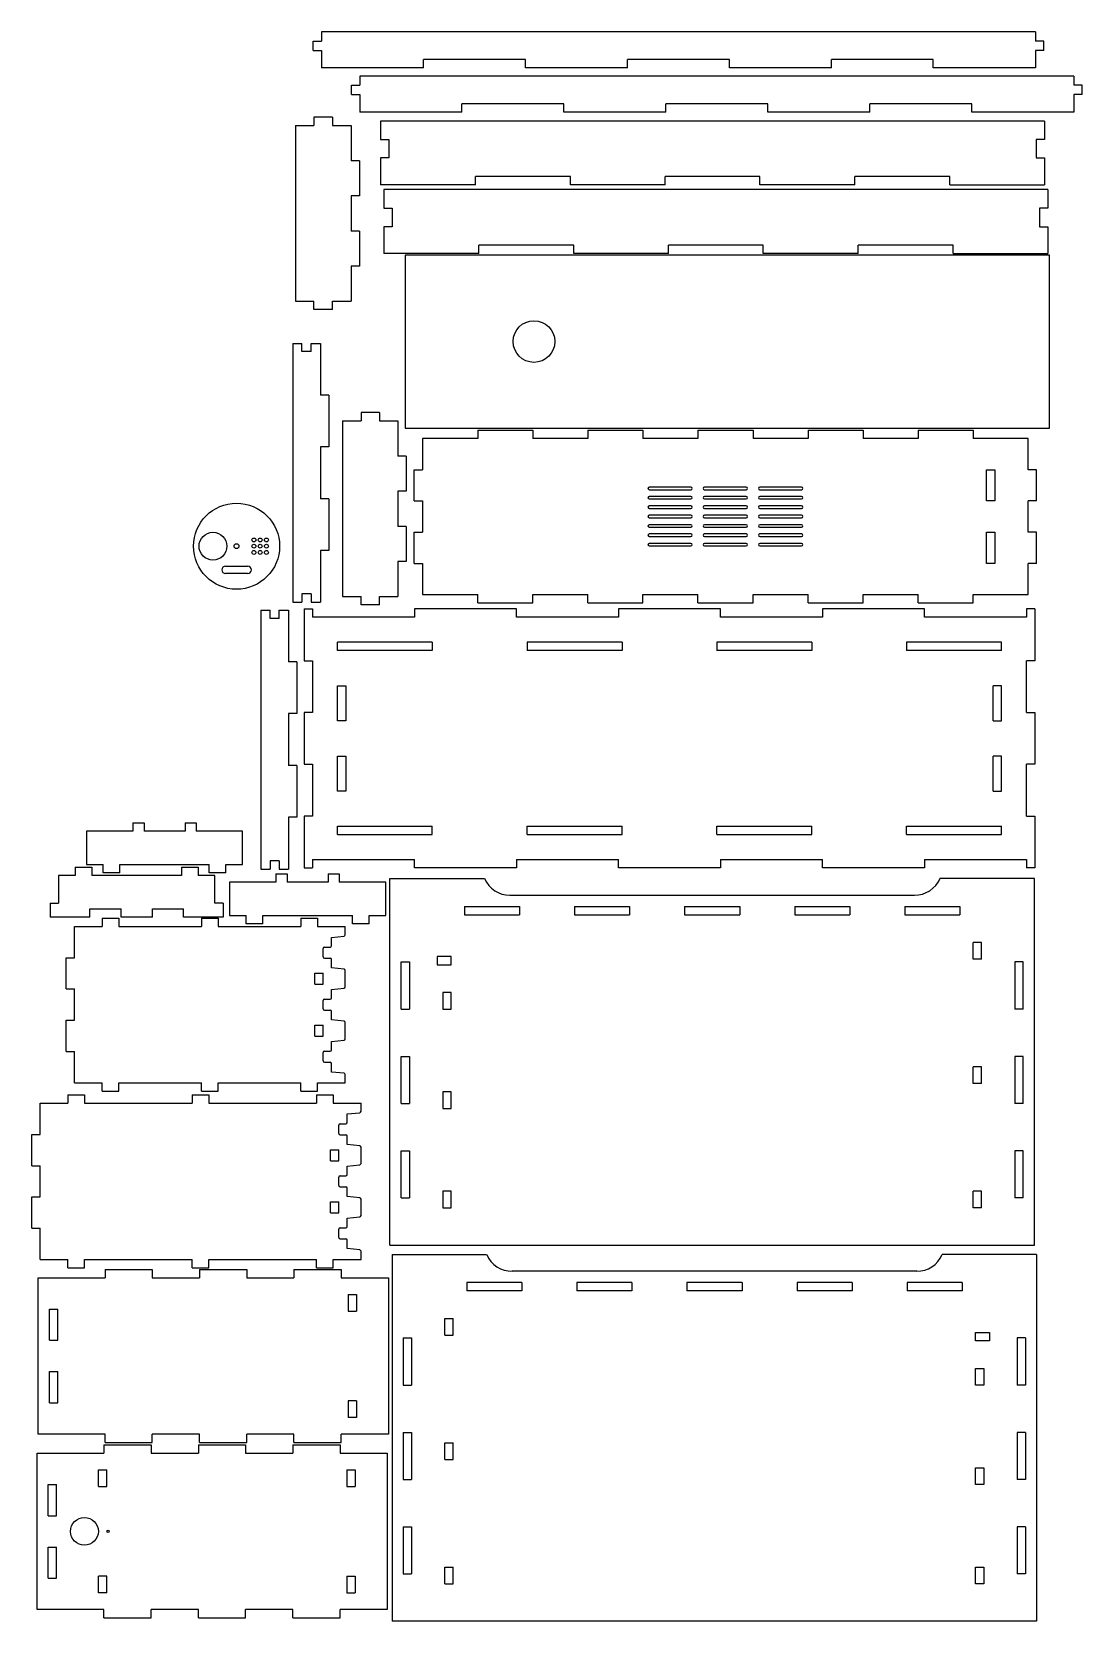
# Model space of a CAD drawing. Header units: millimetres. Extents: x -709 to 47, y 9 to 1154.
import ezdxf

# ---------------------------------------------------------------- set-up
doc = ezdxf.new("R2010")
doc.units = ezdxf.units.MM

msp = doc.modelspace()

# ---------------------------------------------------------------- linework, layer by layer
at = {"color": 7, "linetype": 'Continuous', "lineweight": 25}
for p, q in [((-506.5, 1140.3), (-506.5, 1147)), ((-506.5, 1147), (-500.5, 1147)), ((-500.5, 1153.7), (-500.5, 1147)), ((13.5, 1153.7), (-500.5, 1153.7)), ((13.5, 1153.7), (13.5, 1147)), ((19.5, 1147), (13.5, 1147)), ((19.5, 1140.3), (19.5, 1147)), ((-506.5, 1140.3), (-500.5, 1140.3)), ((-500.5, 1140.3), (-500.5, 1127.7)), ((-353.7, 1133.7), (-427.1, 1133.7)), ((-427.1, 1127.7), (-427.1, 1133.7)), ((-353.7, 1127.7), (-353.7, 1133.7)), ((-206.8, 1133.7), (-280.2, 1133.7)), ((-280.2, 1127.7), (-280.2, 1133.7)), ((-206.8, 1127.7), (-206.8, 1133.7)), ((-133.4, 1127.7), (-133.4, 1133.7)), ((-60, 1133.7), (-133.4, 1133.7)), ((-60, 1127.7), (-60, 1133.7)), ((19.5, 1140.3), (13.5, 1140.3)), ((13.5, 1140.3), (13.5, 1127.7)), ((-427.1, 1127.7), (-500.5, 1127.7)), ((-472.8, 1121.8), (-472.8, 1115.2)), ((41.2, 1121.8), (-472.8, 1121.8)), ((-280.2, 1127.7), (-353.7, 1127.7)), ((-133.4, 1127.7), (-206.8, 1127.7)), ((13.5, 1127.7), (-60, 1127.7)), ((41.2, 1121.8), (41.2, 1115.2)), ((-478.8, 1108.5), (-478.8, 1115.2)), ((-478.8, 1115.2), (-472.8, 1115.2)), ((47.2, 1115.2), (41.2, 1115.2)), ((47.2, 1108.5), (47.2, 1115.2)), ((-478.8, 1108.5), (-472.8, 1108.5)), ((-472.8, 1108.5), (-472.8, 1095.8)), ((-326, 1101.8), (-399.4, 1101.8)), ((-399.4, 1095.8), (-399.4, 1101.8)), ((-326, 1095.8), (-326, 1101.8)), ((-179.1, 1101.8), (-252.5, 1101.8)), ((-252.5, 1095.8), (-252.5, 1101.8)), ((-179.1, 1095.8), (-179.1, 1101.8)), ((-105.7, 1095.8), (-105.7, 1101.8)), ((-32.2, 1101.8), (-105.7, 1101.8)), ((-32.2, 1095.8), (-32.2, 1101.8)), ((47.2, 1108.5), (41.2, 1108.5)), ((41.2, 1108.5), (41.2, 1095.8)), ((-505.9, 1092.1), (-505.9, 1086.1)), ((-492.5, 1092.1), (-505.9, 1092.1)), ((-492.5, 1092.1), (-492.5, 1086.1)), ((-399.4, 1095.8), (-472.8, 1095.8)), ((-457.9, 1089.4), (-457.9, 1076.1)), ((20.1, 1089.4), (-457.9, 1089.4)), ((-252.5, 1095.8), (-326, 1095.8)), ((-105.7, 1095.8), (-179.1, 1095.8)), ((41.2, 1095.8), (-32.2, 1095.8)), ((20.1, 1089.4), (20.1, 1076.1)), ((-519.2, 1086.1), (-505.9, 1086.1)), ((-519.2, 1086.1), (-519.2, 959.6)), ((-492.5, 1086.1), (-479.2, 1086.1)), ((-479.2, 1086.1), (-479.2, 1060.8)), ((-457.9, 1076.1), (-451.9, 1076.1)), ((-451.9, 1076.1), (-451.9, 1062.8)), ((20.1, 1076.1), (14.1, 1076.1)), ((14.1, 1076.1), (14.1, 1062.8)), ((-473.2, 1060.8), (-479.2, 1060.8)), ((-473.2, 1060.8), (-473.2, 1035.5)), ((-457.9, 1062.8), (-457.9, 1043.4)), ((-451.9, 1062.8), (-457.9, 1062.8)), ((14.1, 1062.8), (20.1, 1062.8)), ((20.1, 1062.8), (20.1, 1043.4)), ((-389.6, 1043.4), (-457.9, 1043.4)), ((-321.3, 1049.4), (-389.6, 1049.4)), ((-389.6, 1043.4), (-389.6, 1049.4)), ((-321.3, 1043.4), (-321.3, 1049.4)), ((-253, 1043.4), (-321.3, 1043.4)), ((-184.8, 1049.4), (-253, 1049.4)), ((-253, 1043.4), (-253, 1049.4)), ((-184.8, 1043.4), (-184.8, 1049.4)), ((-116.5, 1043.4), (-184.8, 1043.4)), ((-48.2, 1049.4), (-116.5, 1049.4)), ((-116.5, 1043.4), (-116.5, 1049.4)), ((-48.2, 1043.4), (-48.2, 1049.4)), ((-48.2, 1043.4), (20.1, 1043.4)), ((-473.2, 1035.5), (-479.2, 1035.5)), ((-479.2, 1035.5), (-479.2, 1010.2)), ((-455.5, 1040), (-455.5, 1026.7)), ((22.5, 1040), (-455.5, 1040)), ((22.5, 1040), (22.5, 1026.7)), ((-455.5, 1026.7), (-449.5, 1026.7)), ((-449.5, 1026.7), (-449.5, 1013.3)), ((22.5, 1026.7), (16.5, 1026.7)), ((16.5, 1026.7), (16.5, 1013.3)), ((-473.2, 1010.2), (-479.2, 1010.2)), ((-473.2, 1010.2), (-473.2, 984.9)), ((-455.5, 1013.3), (-455.5, 994)), ((-449.5, 1013.3), (-455.5, 1013.3)), ((16.5, 1013.3), (22.5, 1013.3)), ((22.5, 1013.3), (22.5, 994)), ((-318.9, 1000), (-387.2, 1000)), ((-387.2, 994), (-387.2, 1000)), ((-318.9, 994), (-318.9, 1000)), ((-182.4, 1000), (-250.7, 1000)), ((-250.7, 994), (-250.7, 1000)), ((-182.4, 994), (-182.4, 1000)), ((-45.8, 1000), (-114.1, 1000)), ((-114.1, 994), (-114.1, 1000)), ((-45.8, 994), (-45.8, 1000)), ((-473.2, 984.9), (-479.2, 984.9)), ((-479.2, 984.9), (-479.2, 959.6)), ((-387.2, 994), (-455.5, 994)), ((-440.3, 992.8), (-440.3, 868.3)), ((23.7, 992.8), (-440.3, 992.8)), ((-250.7, 994), (-318.9, 994)), ((-114.1, 994), (-182.4, 994)), ((-45.8, 994), (22.5, 994)), ((23.7, 868.3), (23.7, 992.8)), ((-519.2, 959.6), (-505.9, 959.6)), ((-505.9, 953.6), (-505.9, 959.6)), ((-492.5, 953.6), (-505.9, 953.6)), ((-492.5, 959.6), (-479.2, 959.6)), ((-492.5, 953.6), (-492.5, 959.6)), ((-521.1, 929.3), (-521.1, 742.8)), ((-521.1, 929.3), (-514.5, 929.3)), ((-514.5, 923.3), (-514.5, 929.3)), ((-507.8, 929.3), (-501.1, 929.3)), ((-507.8, 923.3), (-507.8, 929.3)), ((-501.1, 929.3), (-501.1, 892)), ((-507.8, 923.3), (-514.5, 923.3)), ((-495.1, 892), (-501.1, 892)), ((-495.1, 892), (-495.1, 854.7)), ((-485.4, 873.4), (-485.4, 746.9)), ((-485.4, 873.4), (-472, 873.4)), ((-472, 879.4), (-472, 873.4)), ((-458.7, 879.4), (-472, 879.4)), ((-458.7, 879.4), (-458.7, 873.4)), ((-458.7, 873.4), (-445.4, 873.4)), ((-445.4, 873.4), (-445.4, 848.1)), ((-440.3, 868.3), (23.7, 868.3)), ((-427.7, 860.8), (-427.7, 838.3)), ((-388, 860.8), (-427.7, 860.8)), ((-388, 866.8), (-348.4, 866.8)), ((-388, 866.8), (-388, 860.8)), ((-348.4, 866.8), (-348.4, 860.8)), ((-308.7, 860.8), (-348.4, 860.8)), ((-308.7, 866.8), (-269.1, 866.8)), ((-308.7, 866.8), (-308.7, 860.8)), ((-269.1, 866.8), (-269.1, 860.8)), ((-229.5, 860.8), (-269.1, 860.8)), ((-229.5, 866.8), (-229.5, 860.8)), ((-229.5, 866.8), (-189.8, 866.8)), ((-189.8, 866.8), (-189.8, 860.8)), ((-150.2, 860.8), (-189.8, 860.8)), ((-150.2, 866.8), (-110.6, 866.8)), ((-150.2, 866.8), (-150.2, 860.8)), ((-110.6, 866.8), (-110.6, 860.8)), ((-70.9, 860.8), (-110.6, 860.8)), ((-70.9, 866.8), (-31.3, 866.8)), ((-70.9, 866.8), (-70.9, 860.8)), ((-31.3, 866.8), (-31.3, 860.8)), ((8.3, 860.8), (-31.3, 860.8)), ((8.3, 838.3), (8.3, 860.8)), ((-495.1, 854.7), (-501.1, 854.7)), ((-501.1, 854.7), (-501.1, 817.4)), ((-439.4, 848.1), (-445.4, 848.1)), ((-439.4, 848.1), (-439.4, 822.8)), ((-433.7, 815.8), (-433.7, 838.3)), ((-433.7, 838.3), (-427.7, 838.3)), ((-21.7, 815.8), (-21.7, 838.3)), ((-21.7, 838.3), (-15.7, 838.3)), ((-15.7, 838.3), (-15.7, 815.8)), ((14.3, 838.3), (8.3, 838.3)), ((14.3, 815.8), (14.3, 838.3)), ((-234.5, 825.7), (-264.5, 825.7)), ((-194.7, 825.7), (-224.7, 825.7)), ((-154.9, 825.7), (-184.9, 825.7)), ((-495.1, 817.4), (-501.1, 817.4)), ((-495.1, 817.4), (-495.1, 780.1)), ((-439.4, 822.8), (-445.4, 822.8)), ((-445.4, 822.8), (-445.4, 797.5)), ((-433.7, 815.8), (-427.7, 815.8)), ((-427.7, 815.8), (-427.7, 793.3)), ((-264.5, 823.9), (-234.5, 823.9)), ((-234.5, 819), (-264.5, 819)), ((-264.5, 817.2), (-234.5, 817.2)), ((-224.7, 823.9), (-194.7, 823.9)), ((-194.7, 819), (-224.7, 819)), ((-224.7, 817.2), (-194.7, 817.2)), ((-184.9, 823.9), (-154.9, 823.9)), ((-154.9, 819), (-184.9, 819)), ((-184.9, 817.2), (-154.9, 817.2)), ((-15.7, 815.8), (-21.7, 815.8)), ((8.3, 793.3), (8.3, 815.8)), ((14.3, 815.8), (8.3, 815.8)), ((-234.5, 812.2), (-264.5, 812.2)), ((-264.5, 810.4), (-234.5, 810.4)), ((-234.5, 805.5), (-264.5, 805.5)), ((-264.5, 803.7), (-234.5, 803.7)), ((-194.7, 812.2), (-224.7, 812.2)), ((-224.7, 810.4), (-194.7, 810.4)), ((-194.7, 805.5), (-224.7, 805.5)), ((-224.7, 803.7), (-194.7, 803.7)), ((-154.9, 812.2), (-184.9, 812.2)), ((-184.9, 810.4), (-154.9, 810.4)), ((-154.9, 805.5), (-184.9, 805.5)), ((-184.9, 803.7), (-154.9, 803.7)), ((-439.4, 797.5), (-445.4, 797.5)), ((-439.4, 797.5), (-439.4, 772.2)), ((-433.7, 770.8), (-433.7, 793.3)), ((-433.7, 793.3), (-427.7, 793.3)), ((-234.5, 798.7), (-264.5, 798.7)), ((-264.5, 796.9), (-234.5, 796.9)), ((-234.5, 792), (-264.5, 792)), ((-264.5, 790.2), (-234.5, 790.2)), ((-194.7, 798.7), (-224.7, 798.7)), ((-224.7, 796.9), (-194.7, 796.9)), ((-194.7, 792), (-224.7, 792)), ((-224.7, 790.2), (-194.7, 790.2)), ((-154.9, 798.7), (-184.9, 798.7)), ((-184.9, 796.9), (-154.9, 796.9)), ((-154.9, 792), (-184.9, 792)), ((-184.9, 790.2), (-154.9, 790.2)), ((-21.7, 793.3), (-15.7, 793.3)), ((-21.7, 770.8), (-21.7, 793.3)), ((-15.7, 793.3), (-15.7, 770.8)), ((14.3, 793.3), (8.3, 793.3)), ((14.3, 770.8), (14.3, 793.3)), ((-495.1, 780.1), (-501.1, 780.1)), ((-501.1, 780.1), (-501.1, 742.8)), ((-234.5, 785.2), (-264.5, 785.2)), ((-264.5, 783.4), (-234.5, 783.4)), ((-194.7, 785.2), (-224.7, 785.2)), ((-224.7, 783.4), (-194.7, 783.4)), ((-154.9, 785.2), (-184.9, 785.2)), ((-184.9, 783.4), (-154.9, 783.4)), ((-569.6, 768.8), (-553.6, 768.8)), ((-439.4, 772.2), (-445.4, 772.2)), ((-445.4, 772.2), (-445.4, 746.9)), ((-433.7, 770.8), (-427.7, 770.8)), ((-427.7, 770.8), (-427.7, 748.3)), ((-15.7, 770.8), (-21.7, 770.8)), ((8.3, 748.3), (8.3, 770.8)), ((14.3, 770.8), (8.3, 770.8)), ((-553.6, 763.5), (-569.6, 763.5)), ((-507.8, 748.8), (-514.5, 748.8)), ((-514.5, 748.8), (-514.5, 742.8)), ((-507.8, 748.8), (-507.8, 742.8)), ((-485.4, 746.9), (-472, 746.9)), ((-472, 740.9), (-472, 746.9)), ((-458.7, 746.9), (-445.4, 746.9)), ((-458.7, 740.9), (-458.7, 746.9)), ((-427.7, 748.3), (-388, 748.3)), ((-388, 742.3), (-388, 748.3)), ((-348.4, 748.3), (-308.7, 748.3)), ((-348.4, 742.3), (-348.4, 748.3)), ((-308.7, 742.3), (-308.7, 748.3)), ((-269.1, 742.3), (-269.1, 748.3)), ((-269.1, 748.3), (-229.5, 748.3)), ((-229.5, 742.3), (-229.5, 748.3)), ((-189.8, 748.3), (-150.2, 748.3)), ((-189.8, 742.3), (-189.8, 748.3)), ((-150.2, 742.3), (-150.2, 748.3)), ((-110.6, 742.3), (-110.6, 748.3)), ((-110.6, 748.3), (-70.9, 748.3)), ((-70.9, 742.3), (-70.9, 748.3)), ((-31.3, 742.3), (-31.3, 748.3)), ((-31.3, 748.3), (8.3, 748.3)), ((-544.2, 737.2), (-537.5, 737.2)), ((-544.2, 737.2), (-544.2, 550.7)), ((-537.5, 731.2), (-537.5, 737.2)), ((-530.9, 737.2), (-524.2, 737.2)), ((-530.9, 731.2), (-530.9, 737.2)), ((-524.2, 737.2), (-524.2, 699.9)), ((-521.1, 742.8), (-514.5, 742.8)), ((-513, 738), (-513, 700.7)), ((-513, 738), (-507, 738)), ((-507.8, 742.8), (-501.1, 742.8)), ((-507, 738), (-507, 732)), ((-458.7, 740.9), (-472, 740.9)), ((-433.5, 738), (-433.5, 732)), ((-360.1, 738), (-433.5, 738)), ((-388, 742.3), (-348.4, 742.3)), ((-360.1, 732), (-360.1, 738)), ((-308.7, 742.3), (-269.1, 742.3)), ((-286.7, 738), (-286.7, 732)), ((-213.3, 738), (-286.7, 738)), ((-229.5, 742.3), (-189.8, 742.3)), ((-213.3, 732), (-213.3, 738)), ((-150.2, 742.3), (-110.6, 742.3)), ((-139.8, 738), (-139.8, 732)), ((-66.4, 738), (-139.8, 738)), ((-70.9, 742.3), (-31.3, 742.3)), ((-66.4, 732), (-66.4, 738)), ((13, 738), (7, 738)), ((7, 738), (7, 732)), ((13, 738), (13, 700.7)), ((-530.9, 731.2), (-537.5, 731.2)), ((-433.5, 732), (-507, 732)), ((-286.7, 732), (-360.1, 732)), ((-139.8, 732), (-213.3, 732)), ((7, 732), (-66.4, 732)), ((-420.7, 714), (-489, 714)), ((-489, 708), (-489, 714)), ((-420.7, 714), (-420.7, 708)), ((-284.1, 714), (-352.4, 714)), ((-352.4, 714), (-352.4, 708)), ((-284.1, 714), (-284.1, 708)), ((-147.5, 714), (-215.8, 714)), ((-215.8, 714), (-215.8, 708)), ((-147.5, 714), (-147.5, 708)), ((-11, 714), (-79.3, 714)), ((-79.3, 714), (-79.3, 708)), ((-11, 708), (-11, 714)), ((-518.2, 699.9), (-524.2, 699.9)), ((-518.2, 699.9), (-518.2, 662.6)), ((-513, 700.7), (-507, 700.7)), ((-507, 700.7), (-507, 663.4)), ((-420.7, 708), (-489, 708)), ((-284.1, 708), (-352.4, 708)), ((-147.5, 708), (-215.8, 708)), ((-11, 708), (-79.3, 708)), ((7, 663.4), (7, 700.7)), ((13, 700.7), (7, 700.7)), ((-489, 682.7), (-483, 682.7)), ((-489, 657.4), (-489, 682.7)), ((-483, 682.7), (-483, 657.4)), ((-17, 657.4), (-17, 682.7)), ((-11, 682.7), (-17, 682.7)), ((-11, 657.4), (-11, 682.7)), ((-518.2, 662.6), (-524.2, 662.6)), ((-524.2, 662.6), (-524.2, 625.3)), ((-513, 663.4), (-513, 626.1)), ((-507, 663.4), (-513, 663.4)), ((-483, 657.4), (-489, 657.4)), ((-17, 657.4), (-11, 657.4)), ((7, 663.4), (13, 663.4)), ((13, 663.4), (13, 626.1)), ((-489, 632.1), (-483, 632.1)), ((-489, 606.8), (-489, 632.1)), ((-483, 632.1), (-483, 606.8)), ((-11, 632.1), (-17, 632.1)), ((-17, 606.8), (-17, 632.1)), ((-11, 606.8), (-11, 632.1)), ((-518.2, 625.3), (-524.2, 625.3)), ((-518.2, 625.3), (-518.2, 588)), ((-513, 626.1), (-507, 626.1)), ((-507, 626.1), (-507, 588.8)), ((7, 588.8), (7, 626.1)), ((13, 626.1), (7, 626.1)), ((-483, 606.8), (-489, 606.8)), ((-17, 606.8), (-11, 606.8)), ((-636.2, 583.9), (-636.2, 577.9)), ((-636.2, 583.9), (-628.2, 583.9)), ((-628.2, 583.9), (-628.2, 577.9)), ((-598.7, 583.9), (-598.7, 577.9)), ((-598.7, 583.9), (-590.7, 583.9)), ((-590.7, 583.9), (-590.7, 577.9)), ((-518.2, 588), (-524.2, 588)), ((-524.2, 588), (-524.2, 550.7)), ((-513, 588.8), (-513, 551.5)), ((-507, 588.8), (-513, 588.8)), ((7, 588.8), (13, 588.8)), ((13, 588.8), (13, 551.5)), ((-669.7, 577.9), (-669.7, 553.9)), ((-636.2, 577.9), (-669.7, 577.9)), ((-598.7, 577.9), (-628.2, 577.9)), ((-557.2, 577.9), (-590.7, 577.9)), ((-557.2, 553.9), (-557.2, 577.9)), ((-489, 575.5), (-489, 581.5)), ((-489, 581.5), (-420.7, 581.5)), ((-489, 575.5), (-420.7, 575.5)), ((-420.7, 575.5), (-420.7, 581.5)), ((-352.4, 575.5), (-352.4, 581.5)), ((-352.4, 581.5), (-284.1, 581.5)), ((-352.4, 575.5), (-284.1, 575.5)), ((-284.1, 575.5), (-284.1, 581.5)), ((-215.8, 575.5), (-215.8, 581.5)), ((-215.8, 581.5), (-147.5, 581.5)), ((-215.8, 575.5), (-147.5, 575.5)), ((-147.5, 575.5), (-147.5, 581.5)), ((-79.3, 575.5), (-79.3, 581.5)), ((-79.3, 581.5), (-11, 581.5)), ((-79.3, 575.5), (-11, 575.5)), ((-11, 575.5), (-11, 581.5)), ((-677.7, 552), (-677.7, 546)), ((-677.7, 552), (-665.7, 552)), ((-669.7, 553.9), (-657.7, 553.9)), ((-665.7, 552), (-665.7, 546)), ((-657.7, 547.9), (-657.7, 553.9)), ((-645.7, 553.9), (-581.2, 553.9)), ((-645.7, 547.9), (-645.7, 553.9)), ((-601.2, 552), (-601.2, 546)), ((-601.2, 552), (-589.2, 552)), ((-589.2, 552), (-589.2, 546)), ((-581.2, 547.9), (-581.2, 553.9)), ((-569.2, 553.9), (-557.2, 553.9)), ((-569.2, 547.9), (-569.2, 553.9)), ((-544.2, 550.7), (-537.5, 550.7)), ((-530.9, 556.7), (-537.5, 556.7)), ((-537.5, 556.7), (-537.5, 550.7)), ((-530.9, 556.7), (-530.9, 550.7)), ((-530.9, 550.7), (-524.2, 550.7)), ((-513, 551.5), (-507, 551.5)), ((-507, 557.5), (-507, 551.5)), ((-507, 557.5), (-433.5, 557.5)), ((-433.5, 551.5), (-433.5, 557.5)), ((-360.1, 551.5), (-433.5, 551.5)), ((-360.1, 557.5), (-360.1, 551.5)), ((-360.1, 557.5), (-286.7, 557.5)), ((-286.7, 551.5), (-286.7, 557.5)), ((-213.3, 551.5), (-286.7, 551.5)), ((-213.3, 557.5), (-213.3, 551.5)), ((-213.3, 557.5), (-139.8, 557.5)), ((-139.8, 551.5), (-139.8, 557.5)), ((-66.4, 551.5), (-139.8, 551.5)), ((-66.4, 557.5), (-66.4, 551.5)), ((-66.4, 557.5), (7, 557.5)), ((7, 557.5), (7, 551.5)), ((13, 551.5), (7, 551.5)), ((-689.7, 546), (-689.7, 526)), ((-677.7, 546), (-689.7, 546)), ((-601.2, 546), (-665.7, 546)), ((-645.7, 547.9), (-657.7, 547.9)), ((-577.2, 546), (-589.2, 546)), ((-569.2, 547.9), (-581.2, 547.9)), ((-577.2, 526), (-577.2, 546)), ((-566.7, 541.2), (-566.7, 517.2)), ((-533.2, 541.2), (-566.7, 541.2)), ((-533.2, 547.2), (-533.2, 541.2)), ((-533.2, 547.2), (-525.2, 547.2)), ((-525.2, 547.2), (-525.2, 541.2)), ((-495.7, 541.2), (-525.2, 541.2)), ((-495.7, 547.2), (-487.7, 547.2)), ((-495.7, 547.2), (-495.7, 541.2)), ((-487.7, 547.2), (-487.7, 541.2)), ((-454.2, 541.2), (-487.7, 541.2)), ((-454.2, 517.2), (-454.2, 541.2)), ((-451.2, 279.8), (-451.2, 543.8)), ((-451.2, 543.8), (-383.2, 543.8)), ((12.8, 543.8), (-55.2, 543.8)), ((12.8, 279.8), (12.8, 543.8)), ((-364.8, 531.8), (-73.5, 531.8)), ((-695.7, 526), (-695.7, 516)), ((-695.7, 526), (-689.7, 526)), ((-667.2, 516), (-695.7, 516)), ((-667.2, 522), (-644.7, 522)), ((-667.2, 516), (-667.2, 522)), ((-658.3, 515.3), (-646.3, 515.3)), ((-658.3, 515.3), (-658.3, 509.3)), ((-646.3, 515.3), (-646.3, 509.3)), ((-644.7, 516), (-644.7, 522)), ((-622.2, 516), (-644.7, 516)), ((-622.2, 522), (-599.7, 522)), ((-622.2, 516), (-622.2, 522)), ((-599.7, 516), (-599.7, 522)), ((-571.2, 516), (-599.7, 516)), ((-586.8, 515.3), (-586.8, 509.3)), ((-586.8, 515.3), (-574.8, 515.3)), ((-571.2, 526), (-577.2, 526)), ((-574.8, 515.3), (-574.8, 509.3)), ((-571.2, 526), (-571.2, 516)), ((-566.7, 517.2), (-554.7, 517.2)), ((-554.7, 511.2), (-554.7, 517.2)), ((-542.7, 517.2), (-478.2, 517.2)), ((-542.7, 511.2), (-542.7, 517.2)), ((-515.3, 515.3), (-503.3, 515.3)), ((-515.3, 515.3), (-515.3, 509.3)), ((-503.3, 515.3), (-503.3, 509.3)), ((-478.2, 511.2), (-478.2, 517.2)), ((-466.2, 511.2), (-466.2, 517.2)), ((-466.2, 517.2), (-454.2, 517.2)), ((-397.5, 523.8), (-357.9, 523.8)), ((-397.5, 523.8), (-397.5, 517.8)), ((-397.5, 517.8), (-357.9, 517.8)), ((-357.9, 523.8), (-357.9, 517.8)), ((-318.3, 523.8), (-278.6, 523.8)), ((-318.3, 523.8), (-318.3, 517.8)), ((-318.3, 517.8), (-278.6, 517.8)), ((-278.6, 523.8), (-278.6, 517.8)), ((-239, 523.8), (-199.3, 523.8)), ((-239, 523.8), (-239, 517.8)), ((-239, 517.8), (-199.3, 517.8)), ((-199.3, 523.8), (-199.3, 517.8)), ((-159.7, 523.8), (-120.1, 523.8)), ((-159.7, 523.8), (-159.7, 517.8)), ((-159.7, 517.8), (-120.1, 517.8)), ((-120.1, 523.8), (-120.1, 517.8)), ((-80.4, 523.8), (-40.8, 523.8)), ((-80.4, 523.8), (-80.4, 517.8)), ((-80.4, 517.8), (-40.8, 517.8)), ((-40.8, 523.8), (-40.8, 517.8)), ((-678.3, 486.8), (-678.3, 509.3)), ((-678.3, 509.3), (-658.3, 509.3)), ((-646.3, 509.3), (-586.8, 509.3)), ((-574.8, 509.3), (-515.3, 509.3)), ((-542.7, 511.2), (-554.7, 511.2)), ((-503.3, 509.3), (-483.3, 509.3)), ((-483.3, 503.4), (-483.3, 509.3)), ((-466.2, 511.2), (-478.2, 511.2)), ((-499.3, 487.5), (-499.3, 493.5)), ((-498.3, 494.5), (-494.3, 494.5)), ((-493.3, 501.5), (-484.2, 502.4)), ((-493.3, 495.5), (-493.3, 501.5)), ((-25.2, 497.8), (-31.2, 497.8)), ((-31.2, 485.8), (-31.2, 497.8)), ((-25.2, 485.8), (-25.2, 497.8)), ((-684.3, 464.3), (-684.3, 486.8)), ((-684.3, 486.8), (-678.3, 486.8)), ((-498.3, 486.5), (-494.3, 486.5)), ((-493.3, 479.5), (-493.3, 485.5)), ((-443.2, 483.8), (-437.2, 483.8)), ((-443.2, 449.8), (-443.2, 483.8)), ((-437.2, 483.8), (-437.2, 449.8)), ((-417.2, 487.8), (-417.2, 481.8)), ((-407.2, 487.8), (-417.2, 487.8)), ((-417.2, 481.8), (-407.2, 481.8)), ((-407.2, 481.8), (-407.2, 487.8)), ((-25.2, 485.8), (-31.2, 485.8)), ((4.8, 483.8), (-1.2, 483.8)), ((-1.2, 483.8), (-1.2, 449.8)), ((4.8, 449.8), (4.8, 483.8)), ((-505.3, 475.8), (-499.3, 475.8)), ((-505.3, 467.8), (-505.3, 475.8)), ((-499.3, 467.8), (-499.3, 475.8)), ((-484.2, 478.6), (-493.3, 479.5)), ((-483.3, 465.9), (-483.3, 477.6)), ((-684.3, 464.3), (-678.3, 464.3)), ((-678.3, 441.8), (-678.3, 464.3)), ((-505.3, 467.8), (-499.3, 467.8)), ((-493.3, 464), (-484.2, 464.9)), ((-493.3, 458), (-493.3, 464)), ((-413.2, 461.8), (-413.2, 449.8)), ((-407.2, 461.8), (-413.2, 461.8)), ((-407.2, 449.8), (-407.2, 461.8)), ((-499.3, 450), (-499.3, 456)), ((-498.3, 457), (-494.3, 457)), ((-498.3, 449), (-494.3, 449)), ((-493.3, 442), (-493.3, 448)), ((-443.2, 449.8), (-437.2, 449.8)), ((-413.2, 449.8), (-407.2, 449.8)), ((4.8, 449.8), (-1.2, 449.8)), ((-684.3, 419.3), (-684.3, 441.8)), ((-684.3, 441.8), (-678.3, 441.8)), ((-505.3, 438.3), (-499.3, 438.3)), ((-505.3, 430.3), (-505.3, 438.3)), ((-499.3, 430.3), (-499.3, 438.3)), ((-484.2, 441.1), (-493.3, 442)), ((-483.3, 428.4), (-483.3, 440.1)), ((-505.3, 430.3), (-499.3, 430.3)), ((-493.3, 426.5), (-484.2, 427.4)), ((-493.3, 420.5), (-493.3, 426.5)), ((-684.3, 419.3), (-678.3, 419.3)), ((-678.3, 396.8), (-678.3, 419.3)), ((-499.3, 412.5), (-499.3, 418.5)), ((-498.3, 419.5), (-494.3, 419.5)), ((-443.2, 415.8), (-437.2, 415.8)), ((-443.2, 381.8), (-443.2, 415.8)), ((-437.2, 415.8), (-437.2, 381.8)), ((4.8, 415.8), (-1.2, 415.8)), ((-1.2, 415.8), (-1.2, 381.8)), ((4.8, 381.8), (4.8, 415.8)), ((-498.3, 411.5), (-494.3, 411.5)), ((-493.3, 404.5), (-493.3, 410.5)), ((-484.2, 403.6), (-493.3, 404.5)), ((-483.3, 396.8), (-483.3, 402.6)), ((-25.2, 408.3), (-31.2, 408.3)), ((-31.2, 396.3), (-31.2, 408.3)), ((-25.2, 396.3), (-25.2, 408.3)), ((-678.3, 396.8), (-658.3, 396.8)), ((-658.3, 390.8), (-658.3, 396.8)), ((-658.3, 390.8), (-646.3, 390.8)), ((-646.3, 390.8), (-646.3, 396.8)), ((-646.3, 396.8), (-586.8, 396.8)), ((-586.8, 390.8), (-586.8, 396.8)), ((-586.8, 390.8), (-574.8, 390.8)), ((-574.8, 390.8), (-574.8, 396.8)), ((-574.8, 396.8), (-515.3, 396.8)), ((-515.3, 390.8), (-515.3, 396.8)), ((-515.3, 390.8), (-503.3, 390.8)), ((-503.3, 396.8), (-483.3, 396.8)), ((-503.3, 390.8), (-503.3, 396.8)), ((-413.2, 390.3), (-413.2, 378.3)), ((-407.2, 390.3), (-413.2, 390.3)), ((-407.2, 378.3), (-407.2, 390.3)), ((-25.2, 396.3), (-31.2, 396.3)), ((-703, 382), (-683, 382)), ((-703, 359.5), (-703, 382)), ((-683, 388), (-683, 382)), ((-683, 388), (-671, 388)), ((-671, 388), (-671, 382)), ((-671, 382), (-593.5, 382)), ((-593.5, 388), (-593.5, 382)), ((-593.5, 388), (-581.5, 388)), ((-581.5, 388), (-581.5, 382)), ((-581.5, 382), (-504, 382)), ((-504, 388), (-492, 388)), ((-504, 388), (-504, 382)), ((-492, 388), (-492, 382)), ((-492, 382), (-472, 382)), ((-472, 376.2), (-472, 382)), ((-443.2, 381.8), (-437.2, 381.8)), ((-413.2, 378.3), (-407.2, 378.3)), ((4.8, 381.8), (-1.2, 381.8)), ((-487, 367.3), (-483, 367.3)), ((-482, 374.3), (-472.9, 375.2)), ((-482, 368.3), (-482, 374.3)), ((-709, 337), (-709, 359.5)), ((-709, 359.5), (-703, 359.5)), ((-488, 360.3), (-488, 366.3)), ((-487, 359.3), (-483, 359.3)), ((-482, 352.3), (-482, 358.3)), ((-494, 348.5), (-488, 348.5)), ((-494, 340.5), (-494, 348.5)), ((-488, 340.5), (-488, 348.5)), ((-472.9, 351.4), (-482, 352.3)), ((-472, 338.7), (-472, 350.4)), ((-443.2, 347.8), (-437.2, 347.8)), ((-443.2, 313.8), (-443.2, 347.8)), ((-437.2, 347.8), (-437.2, 313.8)), ((4.8, 347.8), (-1.2, 347.8)), ((-1.2, 347.8), (-1.2, 313.8)), ((4.8, 313.8), (4.8, 347.8)), ((-709, 337), (-703, 337)), ((-703, 314.5), (-703, 337)), ((-494, 340.5), (-488, 340.5)), ((-482, 336.8), (-472.9, 337.7)), ((-482, 330.8), (-482, 336.8)), ((-488, 322.8), (-488, 328.8)), ((-487, 329.8), (-483, 329.8)), ((-487, 321.8), (-483, 321.8)), ((-482, 314.8), (-482, 320.8)), ((-709, 292), (-709, 314.5)), ((-709, 314.5), (-703, 314.5)), ((-494, 311), (-488, 311)), ((-494, 303), (-494, 311)), ((-488, 303), (-488, 311)), ((-472.9, 313.9), (-482, 314.8)), ((-472, 301.2), (-472, 312.9)), ((-443.2, 313.8), (-437.2, 313.8)), ((-413.2, 318.8), (-413.2, 306.8)), ((-407.2, 318.8), (-413.2, 318.8)), ((-407.2, 306.8), (-407.2, 318.8)), ((-25.2, 318.8), (-31.2, 318.8)), ((-31.2, 306.8), (-31.2, 318.8)), ((-25.2, 306.8), (-25.2, 318.8)), ((4.8, 313.8), (-1.2, 313.8)), ((-494, 303), (-488, 303)), ((-482, 299.3), (-472.9, 300.2)), ((-482, 293.3), (-482, 299.3)), ((-413.2, 306.8), (-407.2, 306.8)), ((-25.2, 306.8), (-31.2, 306.8)), ((-709, 292), (-703, 292)), ((-703, 269.5), (-703, 292)), ((-488, 285.3), (-488, 291.3)), ((-487, 292.3), (-483, 292.3)), ((-487, 284.3), (-483, 284.3)), ((-482, 277.3), (-482, 283.3)), ((-472.9, 276.4), (-482, 277.3)), ((-472, 269.5), (-472, 275.4)), ((-451.2, 279.8), (12.8, 279.8)), ((-703, 269.5), (-683, 269.5)), ((-683, 263.5), (-683, 269.5)), ((-683, 263.5), (-671, 263.5)), ((-671, 269.5), (-593.5, 269.5)), ((-671, 263.5), (-671, 269.5)), ((-593.5, 263.5), (-593.5, 269.5)), ((-593.5, 263.5), (-581.5, 263.5)), ((-581.5, 269.5), (-504, 269.5)), ((-581.5, 263.5), (-581.5, 269.5)), ((-504, 263.5), (-504, 269.5)), ((-504, 263.5), (-492, 263.5)), ((-492, 263.5), (-492, 269.5)), ((-492, 269.5), (-472, 269.5)), ((-449.6, 273), (-449.6, 9)), ((-449.6, 273), (-381.6, 273)), ((14.4, 273), (-53.6, 273)), ((14.4, 273), (14.4, 9)), ((-704.3, 143.8), (-704.3, 256.3)), ((-704.3, 256.3), (-656.3, 256.3)), ((-656.3, 262.3), (-656.3, 256.3)), ((-656.3, 262.3), (-622.3, 262.3)), ((-622.3, 262.3), (-622.3, 256.3)), ((-622.3, 256.3), (-588.3, 256.3)), ((-588.3, 262.3), (-588.3, 256.3)), ((-588.3, 262.3), (-554.3, 262.3)), ((-554.3, 262.3), (-554.3, 256.3)), ((-554.3, 256.3), (-520.3, 256.3)), ((-520.3, 262.3), (-520.3, 256.3)), ((-520.3, 262.3), (-486.3, 262.3)), ((-486.3, 262.3), (-486.3, 256.3)), ((-486.3, 256.3), (-452.3, 256.3)), ((-452.3, 256.3), (-452.3, 143.8)), ((-356.3, 253), (-395.9, 253)), ((-395.9, 253), (-395.9, 247)), ((-71.9, 261), (-363.2, 261)), ((-356.3, 253), (-356.3, 247)), ((-277, 253), (-316.7, 253)), ((-316.7, 253), (-316.7, 247)), ((-277, 253), (-277, 247)), ((-197.7, 253), (-237.4, 253)), ((-237.4, 253), (-237.4, 247)), ((-197.7, 253), (-197.7, 247)), ((-118.5, 253), (-158.1, 253)), ((-158.1, 253), (-158.1, 247)), ((-118.5, 253), (-118.5, 247)), ((-39.2, 253), (-78.8, 253)), ((-78.8, 253), (-78.8, 247)), ((-39.2, 253), (-39.2, 247)), ((-481.3, 244.3), (-475.3, 244.3)), ((-481.3, 244.3), (-481.3, 232.3)), ((-475.3, 244.3), (-475.3, 232.3)), ((-356.3, 247), (-395.9, 247)), ((-277, 247), (-316.7, 247)), ((-197.7, 247), (-237.4, 247)), ((-118.5, 247), (-158.1, 247)), ((-39.2, 247), (-78.8, 247)), ((-696.3, 233.8), (-690.3, 233.8)), ((-696.3, 211.3), (-696.3, 233.8)), ((-690.3, 211.3), (-690.3, 233.8)), ((-481.3, 232.3), (-475.3, 232.3)), ((-411.6, 215), (-411.6, 227)), ((-411.6, 227), (-405.6, 227)), ((-405.6, 215), (-405.6, 227)), ((-696.3, 211.3), (-690.3, 211.3)), ((-441.6, 213), (-435.6, 213)), ((-441.6, 213), (-441.6, 179)), ((-435.6, 213), (-435.6, 179)), ((-411.6, 215), (-405.6, 215)), ((-29.6, 217), (-19.6, 217)), ((-29.6, 211), (-29.6, 217)), ((-19.6, 211), (-29.6, 211)), ((-19.6, 217), (-19.6, 211)), ((0.4, 213), (0.4, 179)), ((6.4, 213), (0.4, 213)), ((6.4, 213), (6.4, 179)), ((-696.3, 166.3), (-696.3, 188.8)), ((-696.3, 188.8), (-690.3, 188.8)), ((-690.3, 166.3), (-690.3, 188.8)), ((-29.6, 191), (-23.6, 191)), ((-29.6, 179), (-29.6, 191)), ((-23.6, 191), (-23.6, 179)), ((-441.6, 179), (-435.6, 179)), ((-23.6, 179), (-29.6, 179)), ((6.4, 179), (0.4, 179)), ((-696.3, 166.3), (-690.3, 166.3)), ((-475.3, 167.8), (-481.3, 167.8)), ((-481.3, 167.8), (-481.3, 155.8)), ((-475.3, 167.8), (-475.3, 155.8)), ((-475.3, 155.8), (-481.3, 155.8)), ((-656.3, 143.8), (-704.3, 143.8)), ((-656.3, 137.8), (-656.3, 143.8)), ((-656.3, 137.8), (-622.3, 137.8)), ((-588.3, 143.8), (-622.3, 143.8)), ((-622.3, 137.8), (-622.3, 143.8)), ((-588.3, 137.8), (-588.3, 143.8)), ((-588.3, 137.8), (-554.3, 137.8)), ((-520.3, 143.8), (-554.3, 143.8)), ((-554.3, 137.8), (-554.3, 143.8)), ((-520.3, 137.8), (-520.3, 143.8)), ((-520.3, 137.8), (-486.3, 137.8)), ((-452.3, 143.8), (-486.3, 143.8)), ((-486.3, 137.8), (-486.3, 143.8)), ((-441.6, 145), (-435.6, 145)), ((-441.6, 145), (-441.6, 111)), ((-435.6, 145), (-435.6, 111)), ((-411.6, 125.5), (-411.6, 137.5)), ((-411.6, 137.5), (-405.6, 137.5)), ((-405.6, 125.5), (-405.6, 137.5)), ((0.4, 145), (0.4, 111)), ((6.4, 145), (0.4, 145)), ((6.4, 145), (6.4, 111)), ((-705.1, 17.4), (-705.1, 129.9)), ((-705.1, 129.9), (-657.1, 129.9)), ((-657.1, 135.9), (-657.1, 129.9)), ((-657.1, 135.9), (-623.1, 135.9)), ((-623.1, 135.9), (-623.1, 129.9)), ((-623.1, 129.9), (-589.1, 129.9)), ((-589.1, 135.9), (-589.1, 129.9)), ((-589.1, 135.9), (-555.1, 135.9)), ((-555.1, 135.9), (-555.1, 129.9)), ((-555.1, 129.9), (-521.1, 129.9)), ((-521.1, 135.9), (-521.1, 129.9)), ((-521.1, 135.9), (-487.1, 135.9)), ((-487.1, 135.9), (-487.1, 129.9)), ((-487.1, 129.9), (-453.1, 129.9)), ((-453.1, 129.9), (-453.1, 17.4)), ((-661.1, 117.9), (-655.1, 117.9)), ((-661.1, 105.9), (-661.1, 117.9)), ((-655.1, 105.9), (-655.1, 117.9)), ((-482.1, 117.9), (-476.1, 117.9)), ((-482.1, 117.9), (-482.1, 105.9)), ((-476.1, 117.9), (-476.1, 105.9)), ((-411.6, 125.5), (-405.6, 125.5)), ((-29.6, 119.5), (-23.6, 119.5)), ((-29.6, 107.5), (-29.6, 119.5)), ((-23.6, 119.5), (-23.6, 107.5)), ((-697.1, 107.4), (-691.1, 107.4)), ((-697.1, 84.9), (-697.1, 107.4)), ((-691.1, 84.9), (-691.1, 107.4)), ((-661.1, 105.9), (-655.1, 105.9)), ((-482.1, 105.9), (-476.1, 105.9)), ((-441.6, 111), (-435.6, 111)), ((-23.6, 107.5), (-29.6, 107.5)), ((6.4, 111), (0.4, 111)), ((-697.1, 84.9), (-691.1, 84.9)), ((-441.6, 77), (-435.6, 77)), ((-441.6, 77), (-441.6, 43)), ((-435.6, 77), (-435.6, 43)), ((0.4, 77), (0.4, 43)), ((6.4, 77), (0.4, 77)), ((6.4, 77), (6.4, 43)), ((-697.1, 62.4), (-691.1, 62.4)), ((-697.1, 39.9), (-697.1, 62.4)), ((-691.1, 39.9), (-691.1, 62.4)), ((-411.6, 36), (-411.6, 48)), ((-411.6, 48), (-405.6, 48)), ((-405.6, 36), (-405.6, 48)), ((-29.6, 48), (-23.6, 48)), ((-29.6, 36), (-29.6, 48)), ((-23.6, 48), (-23.6, 36)), ((-697.1, 39.9), (-691.1, 39.9)), ((-655.1, 41.4), (-661.1, 41.4)), ((-661.1, 29.4), (-661.1, 41.4)), ((-655.1, 29.4), (-655.1, 41.4)), ((-482.1, 41.4), (-476.1, 41.4)), ((-482.1, 41.4), (-482.1, 29.4)), ((-476.1, 41.4), (-476.1, 29.4)), ((-441.6, 43), (-435.6, 43)), ((-411.6, 36), (-405.6, 36)), ((-23.6, 36), (-29.6, 36)), ((6.4, 43), (0.4, 43)), ((-655.1, 29.4), (-661.1, 29.4)), ((-482.1, 29.4), (-476.1, 29.4)), ((-657.1, 17.4), (-705.1, 17.4)), ((-657.1, 11.4), (-657.1, 17.4)), ((-623.1, 11.4), (-623.1, 17.4)), ((-589.1, 17.4), (-623.1, 17.4)), ((-589.1, 11.4), (-589.1, 17.4)), ((-555.1, 11.4), (-555.1, 17.4)), ((-521.1, 17.4), (-555.1, 17.4)), ((-521.1, 11.4), (-521.1, 17.4)), ((-453.1, 17.4), (-487.1, 17.4)), ((-487.1, 11.4), (-487.1, 17.4)), ((-657.1, 11.4), (-623.1, 11.4)), ((-589.1, 11.4), (-555.1, 11.4)), ((-521.1, 11.4), (-487.1, 11.4)), ((14.4, 9), (-449.6, 9))]:
    msp.add_line(p, q, dxfattribs=at)
for centre, radius in [((-347.5, 930.6), 15), ((-561.6, 783.2), 31), ((-578.6, 783.2), 10), ((-561.6, 783.2), 1.75), ((-549.1, 787.7), 1.4), ((-549.1, 783.2), 1.4), ((-549.1, 778.7), 1.4), ((-544.6, 787.7), 1.4), ((-544.6, 783.2), 1.4), ((-544.6, 778.7), 1.4), ((-540.1, 787.7), 1.4), ((-540.1, 783.2), 1.4), ((-540.1, 778.7), 1.4), ((-671.1, 73.7), 10), ((-654.1, 73.7), 0.75)]:
    msp.add_circle(centre, radius, dxfattribs=at)
for centre, radius, start, end in [((-264.5, 824.8), 0.9, 90, 270), ((-234.5, 824.8), 0.9, 270, 90), ((-224.7, 824.8), 0.9, 90, 270), ((-194.7, 824.8), 0.9, 270, 90), ((-184.9, 824.8), 0.9, 90, 270), ((-154.9, 824.8), 0.9, 270, 90), ((-264.5, 818.1), 0.9, 90, 270), ((-234.5, 818.1), 0.9, 270, 90), ((-224.7, 818.1), 0.9, 90, 270), ((-194.7, 818.1), 0.9, 270, 90), ((-184.9, 818.1), 0.9, 90, 270), ((-154.9, 818.1), 0.9, 270, 90), ((-264.5, 811.3), 0.9, 90, 270), ((-264.5, 804.6), 0.9, 90, 270), ((-234.5, 811.3), 0.9, 270, 90), ((-234.5, 804.6), 0.9, 270, 90), ((-224.7, 811.3), 0.9, 90, 270), ((-224.7, 804.6), 0.9, 90, 270), ((-194.7, 811.3), 0.9, 270, 90), ((-194.7, 804.6), 0.9, 270, 90), ((-184.9, 811.3), 0.9, 90, 270), ((-184.9, 804.6), 0.9, 90, 270), ((-154.9, 811.3), 0.9, 270, 90), ((-154.9, 804.6), 0.9, 270, 90), ((-264.5, 797.8), 0.9, 90, 270), ((-264.5, 791.1), 0.9, 90, 270), ((-234.5, 797.8), 0.9, 270, 90), ((-234.5, 791.1), 0.9, 270, 90), ((-224.7, 797.8), 0.9, 90, 270), ((-224.7, 791.1), 0.9, 90, 270), ((-194.7, 797.8), 0.9, 270, 90), ((-194.7, 791.1), 0.9, 270, 90), ((-184.9, 797.8), 0.9, 90, 270), ((-184.9, 791.1), 0.9, 90, 270), ((-154.9, 797.8), 0.9, 270, 90), ((-154.9, 791.1), 0.9, 270, 90), ((-264.5, 784.3), 0.9, 90, 270), ((-234.5, 784.3), 0.9, 270, 90), ((-224.7, 784.3), 0.9, 90, 270), ((-194.7, 784.3), 0.9, 270, 90), ((-184.9, 784.3), 0.9, 90, 270), ((-154.9, 784.3), 0.9, 270, 90), ((-569.6, 766.2), 2.65, 90, 270), ((-553.6, 766.2), 2.65, 270, 90), ((-364.8, 551.8), 20, 203.5782, 270), ((-73.5, 551.8), 20, 270, 336.4218), ((-498.3, 493.5), 1, 90, 180), ((-494.3, 495.5), 1, 270, 360), ((-484.3, 503.4), 1, 275.7106, 0), ((-498.3, 487.5), 1, 180, 270), ((-494.3, 485.5), 1, 0, 90), ((-484.3, 477.6), 1, 360, 84.2894), ((-494.3, 458), 1, 270, 0), ((-484.3, 465.9), 1, 275.7106, 360), ((-498.3, 456), 1, 90, 180), ((-498.3, 450), 1, 180, 270), ((-494.3, 448), 1, 0, 90), ((-484.3, 440.1), 1, 360, 84.2894), ((-484.3, 428.4), 1, 275.7106, 0), ((-498.3, 418.5), 1, 90, 180), ((-498.3, 412.5), 1, 180, 270), ((-494.3, 420.5), 1, 270, 360), ((-494.3, 410.5), 1, 0, 90), ((-484.3, 402.6), 1, 0, 84.2894), ((-487, 366.3), 1, 90, 180), ((-483, 368.3), 1, 270, 0), ((-473, 376.2), 1, 275.7106, 360), ((-487, 360.3), 1, 180, 270), ((-483, 358.3), 1, 0, 90), ((-473, 350.4), 1, 0, 84.2894), ((-473, 338.7), 1, 275.7106, 0), ((-487, 328.8), 1, 90, 180), ((-487, 322.8), 1, 180, 270), ((-483, 330.8), 1, 270, 0), ((-483, 320.8), 1, 0, 90), ((-473, 312.9), 1, 360, 84.2894), ((-473, 301.2), 1, 275.7106, 0), ((-487, 291.3), 1, 90, 180), ((-483, 293.3), 1, 270, 0), ((-487, 285.3), 1, 180, 270), ((-483, 283.3), 1, 360, 90), ((-473, 275.4), 1, 0, 84.2894), ((-363.2, 281), 20, 203.5782, 270), ((-71.9, 281), 20, 270, 336.4218)]:
    msp.add_arc(centre, radius, start, end, dxfattribs=at)

doc.saveas('drawing.dxf')
